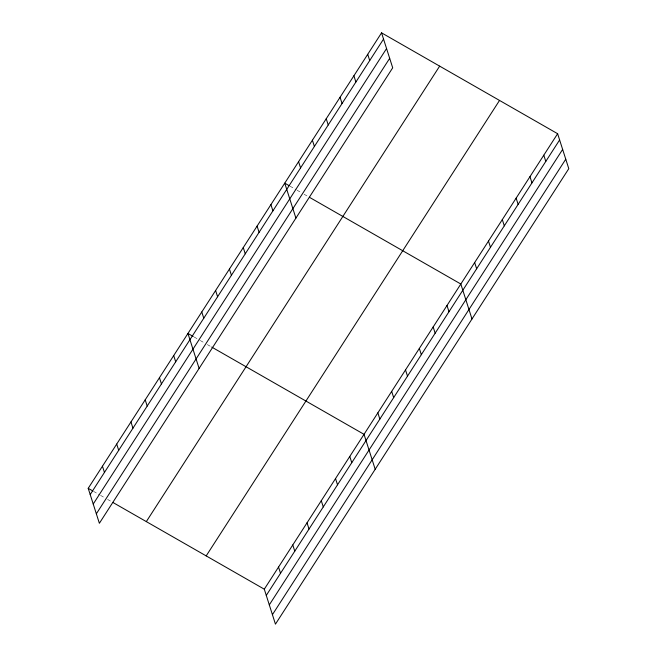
<?xml version="1.0" encoding="UTF-8"?>
<svg xmlns="http://www.w3.org/2000/svg" width="657" height="657" viewBox="0 0 657 657"><rect width="100%" height="100%" fill="white"/><g stroke="black" fill="none" stroke-linecap="round" stroke-linejoin="round"><path stroke-width="0.49" stroke-dasharray="3.29 2.46" d="M290.033 186.177L296.192 189.709M297.071 190.218L301.473 192.739M304.117 194.25L307.64 196.271M194.111 336.992L199.391 340.014M200.27 340.523L204.672 343.044M207.316 344.555L210.84 346.576M93.499 491.346L99.659 494.877M100.537 495.378L104.939 497.899M107.584 499.419L111.986 501.94"/><path stroke-width="0.99" d="M381.553 32.85L392.705 67.811L99.371 523.284L88.21 488.323L381.553 32.85L557.629 133.716L568.79 168.677L275.447 624.15L264.295 589.189L112.864 502.441M90.206 494.549L383.54 39.083M93.228 504.034L386.562 48.561M96.349 513.799L389.683 58.333M146.322 521.609L439.656 66.135M206.183 555.904L499.525 100.431M264.295 589.189L557.629 133.716M266.282 595.414L559.616 139.949M269.304 604.9L562.638 149.426M272.425 614.665L565.759 159.199M289.154 185.676L284.752 183.155L295.905 218.116M309.398 197.281L460.828 284.021L471.989 318.982M193.232 336.491L187.951 333.46L199.104 368.421M211.718 347.077L364.027 434.326L375.188 469.287M88.21 488.323L92.612 490.845M543.799 155.192L545.786 161.417M529.969 176.659L531.956 182.892M516.139 198.135L518.127 204.36M502.309 219.602L504.305 225.836M488.488 241.078L490.475 247.311M474.658 262.554L476.645 268.779M367.723 54.326L369.71 60.551M446.998 305.497L448.986 311.722M353.893 75.793L355.88 82.026M433.168 326.964L435.156 333.198M340.063 97.269L342.051 103.494M419.338 348.44L421.326 354.665M326.233 118.736L328.221 124.97M405.509 369.907L407.504 376.141M312.404 140.212L314.391 146.437M391.687 391.383L393.674 397.616M298.582 161.679L300.569 167.913M377.857 412.859L379.845 419.084M270.922 204.631L272.91 210.856M349.779 456.451L351.766 462.684M257.092 226.098L259.08 232.332M335.53 478.575L337.517 484.8M243.262 247.574L245.25 253.799M321.281 500.7L323.269 506.925M229.433 269.042L231.42 275.275M307.033 522.816L309.02 529.049M215.603 290.517L217.59 296.742M292.784 544.94L294.779 551.174M201.781 311.985L203.769 318.218M278.543 567.065L280.531 573.298M173.703 355.585L175.69 361.81M159.454 377.709L161.441 383.934M145.205 399.826L147.193 406.059M130.957 421.95L132.944 428.183M116.708 444.075L118.695 450.308M102.459 466.199L104.447 472.424"/></g></svg>
